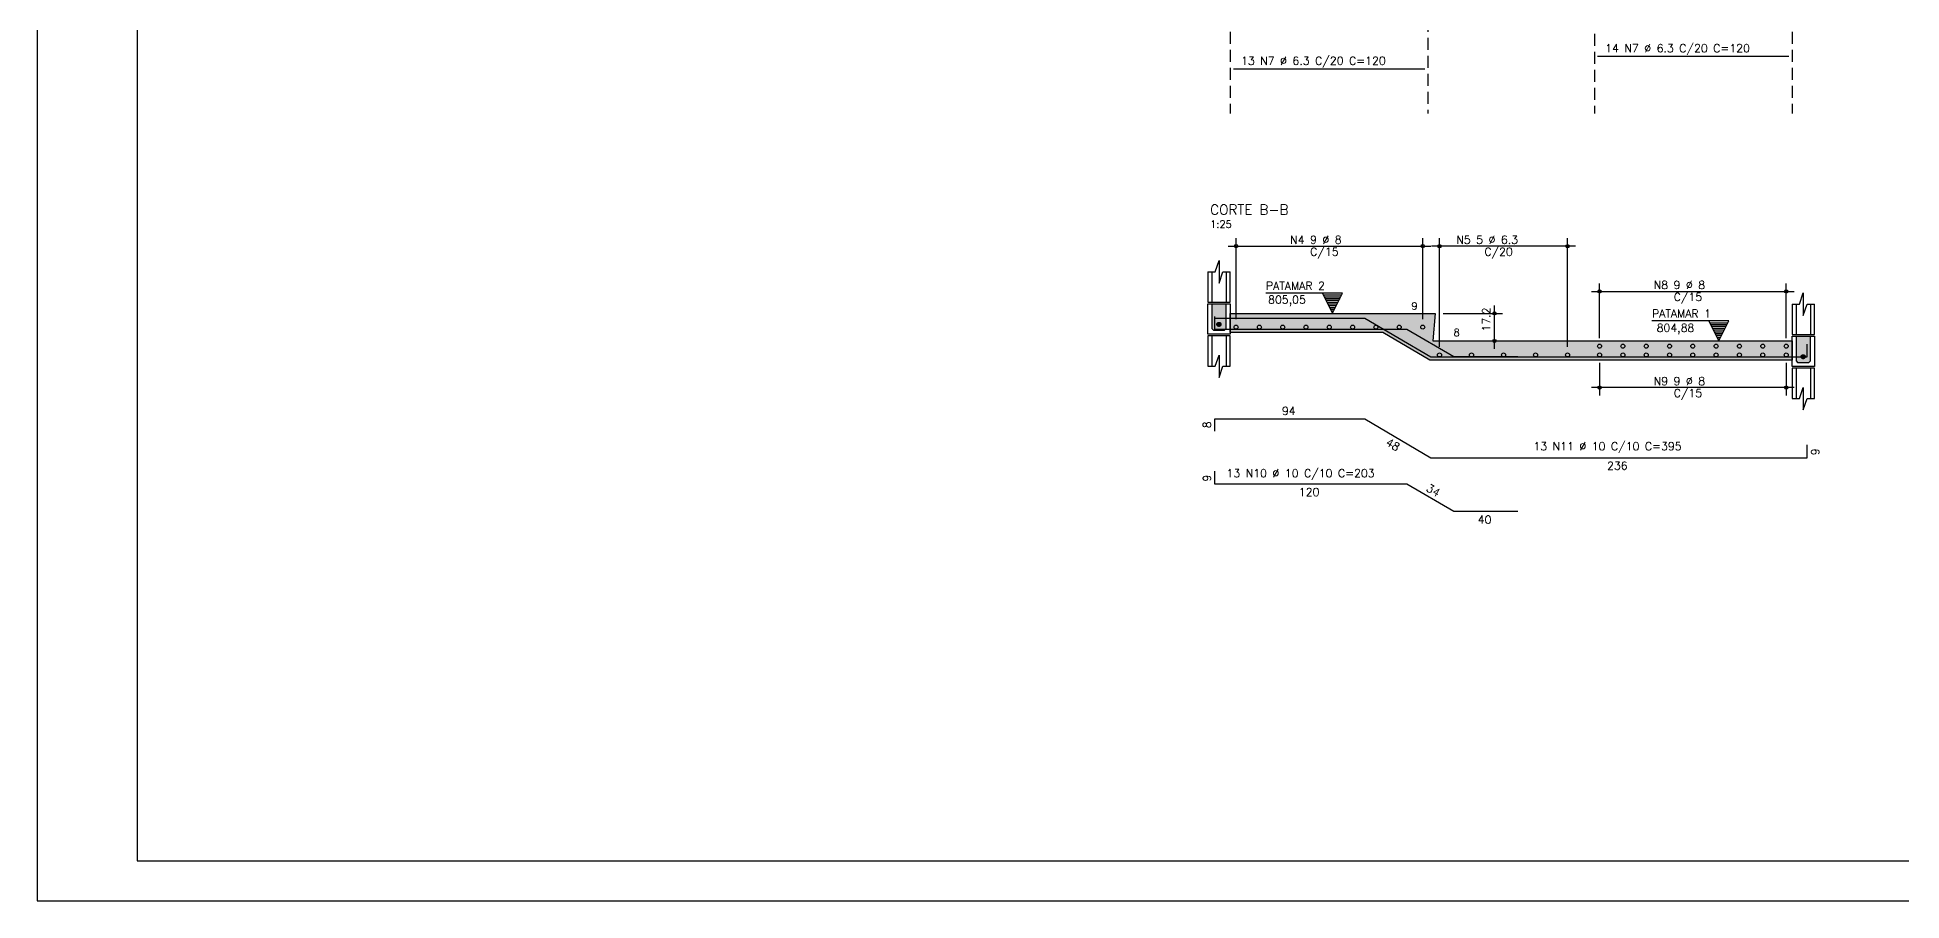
# Model space of a CAD drawing. Extents: x 0 to 84.1, y 0 to 59.4.
# Drawn here: x 0 to 46.59, y 0 to 21.57 of the extents above; entities that cross this region are included whole.
import ezdxf

# ---------------------------------------------------------------- set-up
doc = ezdxf.new("R2010")
doc.units = 0
doc.header["$MEASUREMENT"] = 0
doc.linetypes.add('ESTILO_TQS_0001', pattern=[0.45, 0.3, -0.15])
for name, color, linetype in [('ARQ_FOLHA', 7, 'CONTINUOUS'), ('PENA_01', 1, 'CONTINUOUS'), ('PENA_02', 2, 'CONTINUOUS'), ('PENA_03', 3, 'CONTINUOUS'), ('PENA_04', 4, 'CONTINUOUS'), ('PENA_05', 5, 'CONTINUOUS'), ('PENA_10', 253, 'CONTINUOUS')]:
    doc.layers.add(name, color=color, linetype=linetype)
doc.styles.get("Standard").update_dxf_attribs({"font": 'ROMANS.SHX'})

msp = doc.modelspace()

# ---------------------------------------------------------------- linework, layer by layer
at = {"layer": 'ARQ_FOLHA', "color": 1}
for points in [[(0, 0), (84.1, 0), (84.1, 59.4), (0, 59.4)], [(2.5, 1), (83.1, 1), (83.1, 58.4), (2.5, 58.4)]]:
    msp.add_lwpolyline(points, close=True, dxfattribs=at)
at = {"layer": 'PENA_01', "linetype": 'ESTILO_TQS_0001'}
for p, q in [((38.91, 28.854), (38.91, 19.668)), ((34.75, 23.354), (34.75, 19.668)), ((29.81, 22.154), (29.81, 19.668)), ((43.85, 22.154), (43.85, 19.668))]:
    msp.add_line(p, q, dxfattribs=at)
at = {"layer": 'PENA_01', "linetype": 'Continuous'}
for p, q in [((29.756, 16.352), (34.82, 16.352)), ((29.956, 14.529), (29.956, 16.552)), ((34.62, 14.529), (34.62, 16.552)), ((38.44, 16.351), (34.84, 16.351)), ((35.04, 13.833), (35.04, 16.551)), ((38.24, 13.833), (38.24, 16.551)), ((39.04, 14.053), (39.04, 15.422)), ((43.704, 14.053), (43.704, 15.422)), ((38.84, 15.222), (43.904, 15.222)), ((35.13, 14.671), (36.614, 14.671)), ((36.414, 13.783), (36.414, 14.871)), ((36.342, 13.983), (36.614, 13.983)), ((39.04, 13.433), (39.04, 12.62)), ((43.704, 13.433), (43.704, 12.62)), ((43.904, 12.82), (38.84, 12.82))]:
    msp.add_line(p, q, dxfattribs=at)
msp.add_lwpolyline([(29.81, 14.671), (34.93, 14.671), (34.87, 13.983), (43.85, 13.983), (43.85, 13.503), (34.8, 13.503), (33.626, 14.191), (29.81, 14.191), (29.81, 14.671)], dxfattribs=at)
at = {"layer": 'PENA_02', "linetype": 'Continuous'}
for points in [[(0, 0), (84.1, 0), (84.1, 59.4), (0, 59.4), (0, 0)], [(0, 0), (84.1, 0), (84.1, 59.4), (0, 59.4), (0, 0)], [(29.25, 15.711), (29.437, 15.711), (29.53, 15.991), (29.53, 15.431), (29.624, 15.711), (29.81, 15.711)], [(43.85, 14.903), (44.037, 14.903), (44.13, 15.183), (44.13, 14.623), (44.224, 14.903), (44.41, 14.903)], [(29.25, 13.351), (29.437, 13.351), (29.53, 13.631), (29.53, 13.071), (29.624, 13.351), (29.81, 13.351)], [(43.85, 12.543), (44.037, 12.543), (44.13, 12.823), (44.13, 12.263), (44.224, 12.543), (44.41, 12.543)]]:
    msp.add_lwpolyline(points, dxfattribs=at)
for centre, radius in [((29.956, 16.352), 0.0416), ((29.956, 16.352), 0.0208), ((34.62, 16.352), 0.0416), ((34.62, 16.352), 0.0208), ((35.04, 16.351), 0.0416), ((35.04, 16.351), 0.0208), ((38.24, 16.351), 0.0416), ((38.24, 16.351), 0.0208), ((39.04, 15.222), 0.0416), ((39.04, 15.222), 0.0208), ((43.704, 15.222), 0.0416), ((43.704, 15.222), 0.0208), ((36.414, 14.671), 0.04), ((36.414, 14.671), 0.02), ((36.414, 13.983), 0.04), ((36.414, 13.983), 0.02), ((39.04, 12.82), 0.0416), ((39.04, 12.82), 0.0208), ((43.704, 12.82), 0.0416), ((43.704, 12.82), 0.0208)]:
    msp.add_circle(centre, radius, dxfattribs=at)
at = {"layer": 'PENA_03', "linetype": 'Continuous'}
for p, q in [((29.25, 15.711), (29.25, 14.951)), ((29.35, 15.711), (29.35, 14.951)), ((29.71, 15.711), (29.71, 14.951)), ((29.81, 14.951), (29.81, 15.711)), ((29.25, 14.951), (29.81, 14.951)), ((32.62, 15.179), (30.7, 15.179)), ((32.37, 14.679), (32.12, 15.179)), ((32.143, 15.134), (32.598, 15.134)), ((32.165, 15.089), (32.576, 15.089)), ((32.187, 15.045), (32.554, 15.045)), ((32.21, 15), (32.531, 15)), ((32.232, 14.956), (32.509, 14.956)), ((32.254, 14.911), (32.487, 14.911)), ((32.37, 14.679), (32.62, 15.179)), ((32.276, 14.866), (32.464, 14.866)), ((32.299, 14.822), (32.442, 14.822)), ((32.321, 14.777), (32.42, 14.777)), ((32.343, 14.733), (32.397, 14.733)), ((42.268, 14.483), (40.348, 14.483)), ((42.018, 13.983), (41.768, 14.483)), ((42.018, 13.983), (42.268, 14.483)), ((43.85, 14.903), (43.85, 14.143)), ((43.95, 14.903), (43.95, 14.143)), ((44.31, 14.903), (44.31, 14.143)), ((44.41, 14.143), (44.41, 14.903)), ((29.81, 14.111), (29.25, 14.111)), ((29.25, 14.111), (29.25, 13.351)), ((29.35, 14.111), (29.35, 13.351)), ((29.71, 14.111), (29.71, 13.351)), ((29.81, 13.351), (29.81, 14.111)), ((41.791, 14.438), (42.246, 14.438)), ((41.813, 14.393), (42.224, 14.393)), ((41.835, 14.349), (42.201, 14.349)), ((41.857, 14.304), (42.179, 14.304)), ((41.88, 14.26), (42.157, 14.26)), ((41.902, 14.215), (42.134, 14.215)), ((41.924, 14.17), (42.112, 14.17)), ((41.947, 14.126), (42.09, 14.126)), ((41.969, 14.081), (42.068, 14.081)), ((41.991, 14.037), (42.045, 14.037)), ((43.85, 14.143), (44.41, 14.143)), ((43.85, 13.303), (43.85, 12.543)), ((44.41, 13.303), (43.85, 13.303)), ((43.95, 13.303), (43.95, 12.543)), ((44.31, 13.303), (44.31, 12.543)), ((44.41, 12.543), (44.41, 13.303))]:
    msp.add_line(p, q, dxfattribs=at)
for points in [[(29.81, 14.151), (29.25, 14.151), (29.25, 14.911), (29.81, 14.911), (29.81, 14.151)], [(29.35, 14.911), (29.35, 14.291), (29.39, 14.251), (29.67, 14.251), (29.71, 14.291), (29.71, 14.911)], [(32.12, 15.179), (32.37, 14.679), (32.62, 15.179), (32.12, 15.179)], [(29.478, 14.397), (29.479, 14.407), (29.482, 14.417), (29.488, 14.426), (29.495, 14.434), (29.503, 14.44), (29.513, 14.445), (29.523, 14.447), (29.533, 14.447), (29.544, 14.445), (29.553, 14.44), (29.562, 14.434), (29.569, 14.426), (29.574, 14.417), (29.577, 14.407), (29.578, 14.397), (29.577, 14.387), (29.574, 14.377), (29.569, 14.368), (29.562, 14.36), (29.553, 14.354), (29.544, 14.349), (29.533, 14.347), (29.523, 14.347), (29.513, 14.349), (29.503, 14.354), (29.495, 14.36), (29.488, 14.368), (29.482, 14.377), (29.479, 14.387), (29.478, 14.397)], [(41.768, 14.483), (42.018, 13.983), (42.268, 14.483), (41.768, 14.483)], [(44.41, 13.343), (43.85, 13.343), (43.85, 14.103), (44.41, 14.103), (44.41, 13.343)], [(43.95, 14.103), (43.95, 13.483), (43.99, 13.443), (44.27, 13.443), (44.31, 13.483), (44.31, 14.103)], [(44.078, 13.589), (44.079, 13.599), (44.082, 13.609), (44.088, 13.618), (44.095, 13.626), (44.103, 13.632), (44.113, 13.637), (44.123, 13.639), (44.133, 13.639), (44.144, 13.637), (44.153, 13.632), (44.162, 13.626), (44.169, 13.618), (44.174, 13.609), (44.177, 13.599), (44.178, 13.589), (44.177, 13.579), (44.174, 13.569), (44.169, 13.56), (44.162, 13.552), (44.153, 13.546), (44.144, 13.541), (44.133, 13.539), (44.123, 13.539), (44.113, 13.541), (44.103, 13.546), (44.095, 13.552), (44.088, 13.56), (44.082, 13.569), (44.079, 13.579), (44.078, 13.589)]]:
    msp.add_lwpolyline(points, dxfattribs=at)
for centre in [(29.528, 14.397), (29.956, 14.329), (30.539, 14.329), (31.121, 14.329), (31.704, 14.329), (32.286, 14.329), (32.869, 14.329), (33.451, 14.329), (34.034, 14.329), (34.62, 14.329), (35.04, 13.633), (35.84, 13.633), (36.64, 13.633), (37.44, 13.633), (38.24, 13.633), (39.04, 13.853), (39.04, 13.633), (39.623, 13.853), (39.623, 13.633), (40.205, 13.853), (40.205, 13.633), (40.788, 13.853), (40.788, 13.633), (41.37, 13.853), (41.37, 13.633), (41.953, 13.853), (41.953, 13.633), (42.535, 13.853), (42.535, 13.633), (43.118, 13.853), (43.118, 13.633), (43.704, 13.853), (43.704, 13.633), (44.128, 13.589)]:
    msp.add_circle(centre, 0.05, dxfattribs=at)
for points in [[(29.478, 14.397), (29.513, 14.445), (29.523, 14.447)], [(29.478, 14.397), (29.523, 14.447), (29.533, 14.447)], [(29.478, 14.397), (29.533, 14.447), (29.544, 14.445)], [(29.478, 14.397), (29.503, 14.44), (29.513, 14.445)], [(29.478, 14.397), (29.544, 14.445), (29.553, 14.44)], [(29.478, 14.397), (29.495, 14.434), (29.503, 14.44)], [(29.478, 14.397), (29.553, 14.44), (29.562, 14.434)], [(29.478, 14.397), (29.488, 14.426), (29.495, 14.434)], [(29.478, 14.397), (29.562, 14.434), (29.569, 14.426)], [(29.478, 14.397), (29.482, 14.417), (29.488, 14.426)], [(29.478, 14.397), (29.569, 14.426), (29.574, 14.417)], [(29.478, 14.397), (29.479, 14.407), (29.482, 14.417)], [(29.478, 14.397), (29.574, 14.417), (29.577, 14.407)], [(29.478, 14.397), (29.577, 14.407), (29.578, 14.397)], [(29.478, 14.397), (29.578, 14.397), (29.577, 14.387)], [(29.478, 14.397), (29.577, 14.387), (29.574, 14.377)], [(29.478, 14.397), (29.574, 14.377), (29.569, 14.368)], [(29.478, 14.397), (29.569, 14.368), (29.562, 14.36)], [(29.478, 14.397), (29.562, 14.36), (29.553, 14.354)], [(29.478, 14.397), (29.553, 14.354), (29.544, 14.349)], [(29.478, 14.397), (29.544, 14.349), (29.533, 14.347)], [(29.478, 14.397), (29.533, 14.347), (29.523, 14.347)], [(29.478, 14.397), (29.523, 14.347), (29.513, 14.349)], [(29.478, 14.397), (29.513, 14.349), (29.503, 14.354)], [(29.478, 14.397), (29.503, 14.354), (29.495, 14.36)], [(29.478, 14.397), (29.495, 14.36), (29.488, 14.368)], [(29.478, 14.397), (29.488, 14.368), (29.482, 14.377)], [(29.478, 14.397), (29.482, 14.377), (29.479, 14.387)], [(29.478, 14.397), (29.479, 14.387), (29.478, 14.397)], [(44.078, 13.589), (44.113, 13.637), (44.123, 13.639)], [(44.078, 13.589), (44.123, 13.639), (44.133, 13.639)], [(44.078, 13.589), (44.133, 13.639), (44.144, 13.637)], [(44.078, 13.589), (44.103, 13.632), (44.113, 13.637)], [(44.078, 13.589), (44.144, 13.637), (44.153, 13.632)], [(44.078, 13.589), (44.095, 13.626), (44.103, 13.632)], [(44.078, 13.589), (44.153, 13.632), (44.162, 13.626)], [(44.078, 13.589), (44.088, 13.618), (44.095, 13.626)], [(44.078, 13.589), (44.162, 13.626), (44.169, 13.618)], [(44.078, 13.589), (44.082, 13.609), (44.088, 13.618)], [(44.078, 13.589), (44.169, 13.618), (44.174, 13.609)], [(44.078, 13.589), (44.079, 13.599), (44.082, 13.609)], [(44.078, 13.589), (44.174, 13.609), (44.177, 13.599)], [(44.078, 13.589), (44.177, 13.599), (44.178, 13.589)], [(44.078, 13.589), (44.178, 13.589), (44.177, 13.579)], [(44.078, 13.589), (44.177, 13.579), (44.174, 13.569)], [(44.078, 13.589), (44.174, 13.569), (44.169, 13.56)], [(44.078, 13.589), (44.169, 13.56), (44.162, 13.552)], [(44.078, 13.589), (44.162, 13.552), (44.153, 13.546)], [(44.078, 13.589), (44.153, 13.546), (44.144, 13.541)], [(44.078, 13.589), (44.144, 13.541), (44.133, 13.539)], [(44.078, 13.589), (44.133, 13.539), (44.123, 13.539)], [(44.078, 13.589), (44.123, 13.539), (44.113, 13.541)], [(44.078, 13.589), (44.113, 13.541), (44.103, 13.546)], [(44.078, 13.589), (44.103, 13.546), (44.095, 13.552)], [(44.078, 13.589), (44.095, 13.552), (44.088, 13.56)], [(44.078, 13.589), (44.088, 13.56), (44.082, 13.569)], [(44.078, 13.589), (44.082, 13.569), (44.079, 13.579)], [(44.078, 13.589), (44.079, 13.579), (44.078, 13.589)]]:
    msp.add_solid(points, dxfattribs=at)
at = {"layer": 'PENA_05', "linetype": 'Continuous'}
for p, q in [((38.99, 21.096), (43.77, 21.096)), ((29.89, 20.782), (34.67, 20.782)), ((29.43, 14.271), (29.43, 14.591)), ((29.43, 14.247), (29.43, 14.551)), ((29.43, 14.551), (33.175, 14.551)), ((33.175, 14.551), (34.826, 13.583)), ((34.222, 14.271), (29.43, 14.271)), ((35.396, 13.583), (34.222, 14.271)), ((34.826, 13.583), (44.23, 13.583)), ((36.996, 13.583), (35.396, 13.583)), ((44.23, 13.583), (44.23, 13.903)), ((29.43, 11.731), (29.43, 12.035)), ((29.43, 12.035), (33.175, 12.035)), ((33.175, 12.035), (34.826, 11.067)), ((44.23, 11.067), (44.23, 11.387)), ((29.43, 10.408), (29.43, 10.728)), ((34.826, 11.067), (44.23, 11.067)), ((34.222, 10.408), (29.43, 10.408)), ((35.396, 9.72), (34.222, 10.408)), ((36.996, 9.72), (35.396, 9.72))]:
    msp.add_line(p, q, dxfattribs=at)
at = {"layer": 'PENA_10', "linetype": 'Continuous'}
for points in [[(29.71, 14.911), (29.35, 14.911), (29.35, 14.291)], [(29.71, 14.911), (29.35, 14.291), (29.39, 14.251)], [(29.71, 14.911), (29.39, 14.251), (29.67, 14.251)], [(29.71, 14.911), (29.67, 14.251), (29.71, 14.291)], [(29.71, 14.911), (29.71, 14.291), (29.71, 14.911)], [(34.93, 14.671), (33.626, 14.191), (29.81, 14.191)], [(29.81, 14.191), (29.81, 14.671), (34.93, 14.671)], [(34.8, 13.503), (33.626, 14.191), (34.93, 14.671)], [(34.87, 13.983), (34.8, 13.503), (34.93, 14.671)], [(43.85, 13.503), (34.8, 13.503), (34.87, 13.983)], [(43.85, 13.983), (43.85, 13.503), (34.87, 13.983)], [(44.31, 14.103), (43.95, 14.103), (43.95, 13.483)], [(44.31, 14.103), (43.95, 13.483), (43.99, 13.443)], [(44.31, 14.103), (43.99, 13.443), (44.27, 13.443)], [(44.31, 14.103), (44.27, 13.443), (44.31, 13.483)], [(44.31, 14.103), (44.31, 13.483), (44.31, 14.103)]]:
    msp.add_solid(points, dxfattribs=at)

# ---------------------------------------------------------------- texts
at = {"layer": 'PENA_03', "linetype": 'Continuous'}
for s, height, p in [('14 N7 %%c 6.3 C/20 C=120', 0.2, (39.18, 21.196)), ('13 N7 %%c 6.3 C/20 C=120', 0.2, (30.08, 20.882)), ('1:25', 0.18, (29.309, 16.81)), ('N4 9 %%c 8', 0.2, (31.308, 16.412)), ('C/15', 0.2, (31.808, 16.112)), ('N5 5 %%c 6.3', 0.2, (35.46, 16.411)), ('C/20', 0.2, (36.16, 16.111)), ('N8 9 %%c 8', 0.2, (40.392, 15.282)), ('9', 0.18, (34.338, 14.766)), ('C/15', 0.2, (40.892, 14.982)), ('8', 0.18, (35.39, 14.105)), ('N9 9 %%c 8', 0.2, (40.392, 12.88)), ('C/15', 0.2, (40.892, 12.58)), ('94', 0.2, (31.103, 12.135)), ('13 N11 %%c 10 C/10 C=395', 0.2, (37.387, 11.254)), ('13 N10 %%c 10 C/10 C=203', 0.2, (29.717, 10.579)), ('236', 0.2, (39.228, 10.767)), ('120', 0.2, (31.526, 10.108)), ('40', 0.2, (35.996, 9.42))]:
    msp.add_text(s, height=height, dxfattribs=at).set_placement(p)
for s, rotation, p in [('17.2', 90, (36.309, 14.221)), ('8', 90, (29.33, 11.803)), ('48', 329.6209, (33.676, 11.394)), ('9', 90, (44.53, 11.127)), ('9', 90, (29.33, 10.468)), ('34', 329.6209, (34.687, 10.252))]:
    msp.add_text(s, height=0.2, rotation=rotation, dxfattribs=at).set_placement(p)
at = {"layer": 'PENA_04', "linetype": 'Continuous'}
for s, p in [('PATAMAR 2', (30.703, 15.263)), ('805,05', (30.757, 14.915)), ('PATAMAR 1', (40.351, 14.567)), ('804,88', (40.466, 14.211))]:
    msp.add_text(s, height=0.2, dxfattribs=at).set_placement(p)
at = {"layer": 'PENA_05', "linetype": 'Continuous'}
msp.add_text('CORTE B-B', height=0.25, dxfattribs=at).set_placement((29.307, 17.139))

doc.saveas('drawing.dxf')
